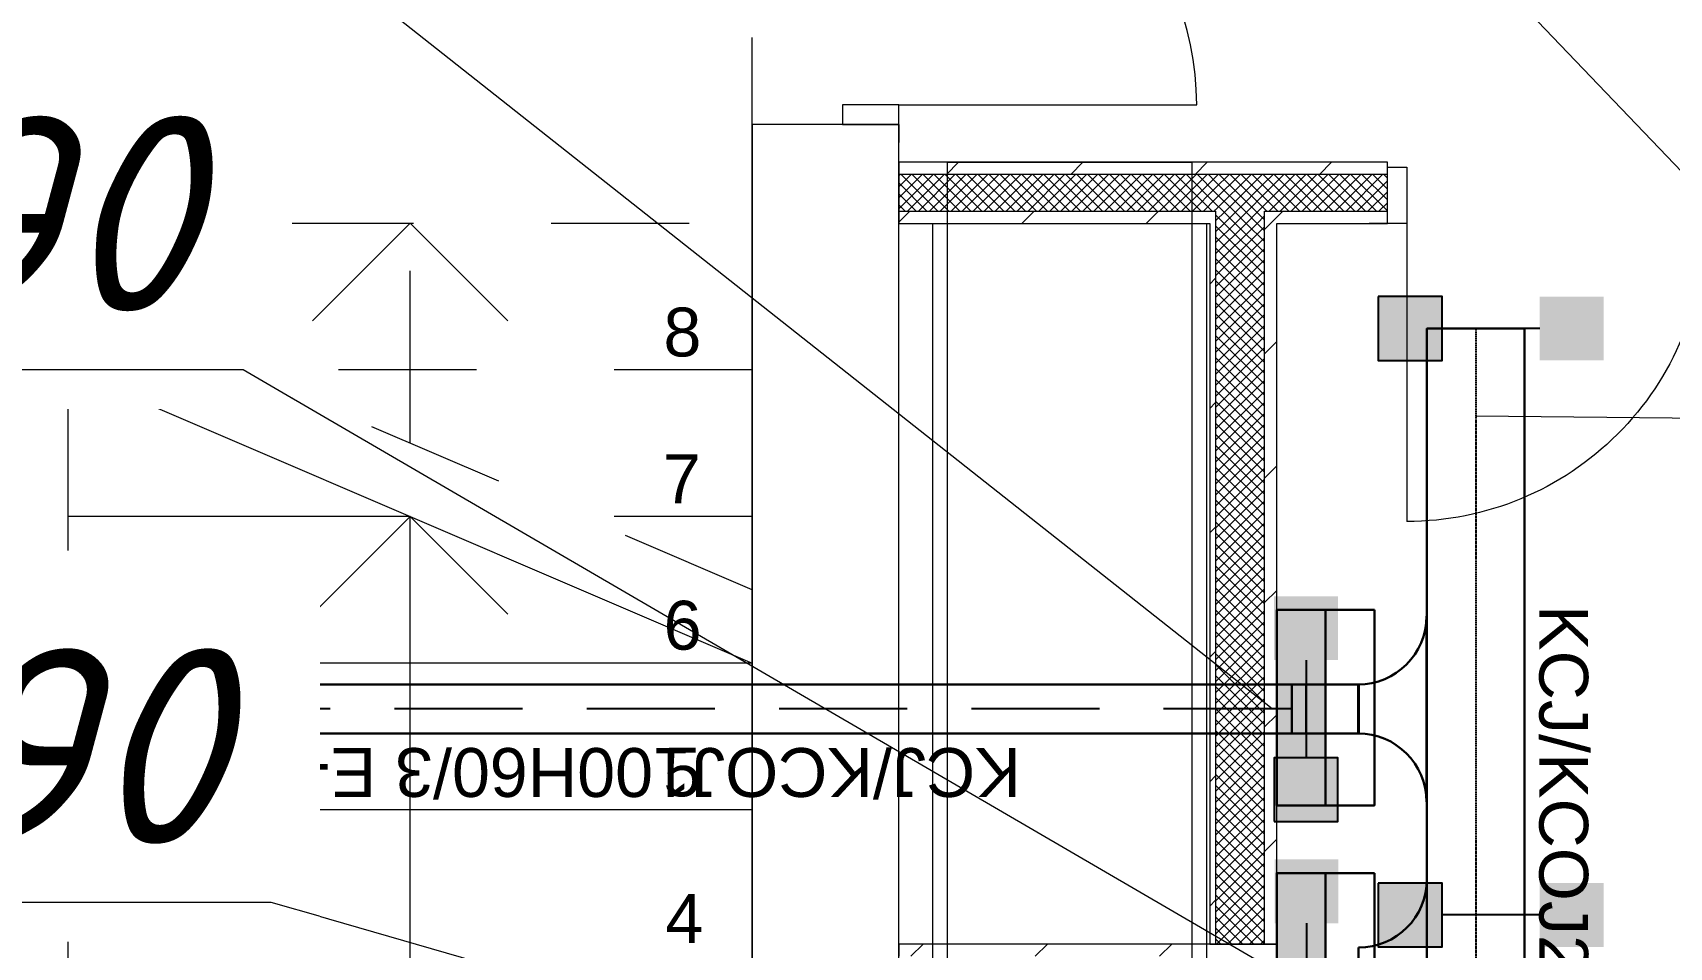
# Model space of a CAD drawing. Extents: x 221643 to 289394, y 86804 to 109436.
# Drawn here: x 258034.9 to 258369.9, y 105316.4 to 105503.6 of the extents above; entities that cross this region are included whole.
import ezdxf
from ezdxf import colors
from ezdxf.entities.mleader import LeaderData, LeaderLine
from ezdxf.math import Vec2, Vec3

# ---------------------------------------------------------------- set-up
doc = ezdxf.new("R2010")
doc.units = 0
for name, pattern in [('DASHED2', [0.375, 0.25, -0.125]), ('Штриховая', [564.444447, 282.222223, -282.222223]), ('Штрихпунктирная', [670.277762, 352.777767, -176.388884, 0, -141.111112])]:
    doc.linetypes.add(name, pattern=pattern)
for name, color, linetype in [('!ДВ', 7, 'Continuous'), ('!ПС_кабель', 1, 'Continuous'), ('00_lestnicy', 7, 'Continuous'), ('51312000', 7, 'Continuous'), ('BAKS_opis', 7, 'Continuous'), ('АР-3д сходи', 7, 'Continuous'), ('перегородки', 7, 'Continuous')]:
    doc.layers.add(name, color=color, linetype=linetype)
for name, color, linetype, lineweight in [('E_Лотки_аварійні', 1, 'Continuous', 30), ('E_Позначення', 7, 'Continuous', 15), ('E_Розп. мережі', 5, 'Continuous', 30)]:
    doc.layers.add(name, color=color, linetype=linetype, lineweight=lineweight)
doc.layers.add('E_Лотки_опори_опуски', color=2, linetype='Continuous', plot=False)
doc.styles.add('ROMANS', font='ROMANS')
doc.styles.get("Standard").update_dxf_attribs({"font": 'arial.ttf'})
doc.styles.add('ГОСТ 2.304', font='isocpeui.ttf')
doc.styles.add('СГЕНЕРИР_СТИЛЬ_1', font='arial.ttf')

# ---------------------------------------------------------------- blocks, each defined once
blk = doc.blocks.new('+9450')
at = {"layer": '!ДВ', "color": 7, "linetype": 'Continuous', "lineweight": 18}
for p, q in [((3486.3, 5220), (3486.3, 6994.8)), ((3486.3, 6994.8), (3986.3, 6994.8)), ((3986.3, 6994.8), (3986.3, 5220)), ((3456.3, 5250), (3456.3, 6869.8)), ((3456.3, 6869.8), (4016.3, 6869.8)), ((4016.3, 6869.8), (4016.3, 5250))]:
    blk.add_line(p, q, dxfattribs=at)
at = {"layer": '00_lestnicy', "color": 7, "linetype": 'Continuous', "lineweight": 13}
blk.add_line((3086.3, 4250), (3086.3, 7250), dxfattribs=at)
at = {"layer": '51312000', "color": 7, "linetype": 'Continuous', "lineweight": 18}
for p, q in [((3386.5, 7112.2), (3271.5, 7112.2)), ((3271.5, 7112.2), (3271.5, 7072.2)), ((3386.5, 7072.2), (3386.5, 7112.2)), ((3271.5, 7072.2), (3386.5, 7072.2))]:
    blk.add_line(p, q, dxfattribs=at)
at = {"layer": '51312000', "color": 7, "linetype": 'Continuous', "lineweight": 20}
for p, q in [((3386.5, 7112.2), (3996.5, 7112.2)), ((3086.5, 7072.2), (3086.5, 7035.2)), ((3271.5, 7072.2), (3086.5, 7072.2)), ((3086.5, 7072.2), (3086.5, 2120.1)), ((3271.5, 7072.2), (3086.5, 7072.2)), ((3271.5, 7072.2), (3086.5, 7072.2)), ((3086.5, 7072.2), (3086.5, 7035.2)), ((3086.5, 7072.2), (3086.5, 7035.2)), ((3386.5, 7072.2), (3271.5, 7072.2)), ((3386.5, 7072.2), (3271.5, 7072.2)), ((3386.5, 7072.2), (3271.5, 7072.2)), ((3386.5, 7072.2), (3386.5, 7035.2)), ((3386.5, 1820.1), (3386.5, 7072.2)), ((3386.5, 7072.2), (3386.5, 7035.2)), ((3386.5, 7072.2), (3386.5, 7035.2))]:
    blk.add_line(p, q, dxfattribs=at)
blk.add_ellipse((3386.5, 7112.2), major_axis=(431.3, 431.3), ratio=1, start_param=5.497787, end_param=7.068583, dxfattribs=at)
at = {"layer": 'АР-3д сходи', "color": 7, "linetype": 'Штриховая', "lineweight": 20}
for p, q in [((1546.2, 6870.1), (3086.2, 6870.1)), ((1686.2, 6720.1), (1686.2, 6870.1)), ((3086.2, 6870.1), (3086.2, 6120.1)), ((3086.2, 6120.1), (1686.2, 6720.1)), ((3086.2, 6570.1), (2036.2, 6570.1)), ((3086.2, 6270.1), (2736.2, 6270.1))]:
    blk.add_line(p, q, dxfattribs=at)
at = {"layer": 'АР-3д сходи', "color": 7, "linetype": 'Штрихпунктирная', "lineweight": 20}
for p, q in [((2186.2, 6670.1), (2386.2, 6870.1)), ((2386.2, 6870.1), (2586.2, 6670.1)), ((2386.2, 6420.1), (2386.2, 6870.1))]:
    blk.add_line(p, q, dxfattribs=at)
at = {"layer": 'АР-3д сходи', "color": 7, "linetype": 'Continuous', "lineweight": 20}
for p, q in [((1686.2, 6570.1), (3086.2, 5970.1)), ((1686.2, 4470.1), (1686.2, 6570.1)), ((2386.2, 6270.1), (1686.2, 6270.1)), ((2186.2, 6070.1), (2386.2, 6270.1)), ((2386.2, 6270.1), (2586.2, 6070.1)), ((2386.2, 4470.1), (2386.2, 6270.1)), ((3086.2, 5970.1), (1686.2, 5970.1)), ((3086.2, 5970.1), (3086.2, 4470.1)), ((3086.2, 5670.1), (1686.2, 5670.1))]:
    blk.add_line(p, q, dxfattribs=at)
at = {"layer": 'перегородки', "color": 7, "linetype": 'Continuous', "lineweight": 20}
for p, q in [((4386.8, 6994.8), (3386.5, 6994.8)), ((3386.5, 6994.8), (3386.5, 6869.8)), ((4386.8, 6994.8), (4349.8, 6994.8)), ((4386.8, 6994.8), (4349.8, 6994.8)), ((4386.8, 6994.8), (4349.8, 6994.8)), ((4386.8, 6984.8), (4386.8, 6994.8)), ((4386.8, 6984.8), (4386.8, 6994.8)), ((4386.8, 6984.8), (4386.8, 6994.8)), ((4386.8, 6969.8), (4386.8, 6984.8)), ((4386.8, 6969.8), (4386.8, 6984.8)), ((4386.8, 6969.8), (4386.8, 6984.8)), ((4386.8, 6894.8), (4386.8, 6969.8)), ((4386.8, 6894.8), (4386.8, 6969.8)), ((4386.8, 6894.8), (4386.8, 6969.8)), ((3386.5, 6869.8), (4023.3, 6869.8)), ((4160.3, 6869.8), (4386.8, 6869.8)), ((4386.8, 6869.8), (4349.8, 6869.8)), ((4386.8, 6869.8), (4349.8, 6869.8)), ((4386.8, 6869.8), (4349.8, 6869.8)), ((4386.8, 6869.8), (4386.8, 6894.8)), ((4386.8, 6869.8), (4386.8, 6894.8)), ((4386.8, 6869.8), (4386.8, 6894.8)), ((4426.8, 6869.8), (4426.8, 6259.8))]:
    blk.add_line(p, q, dxfattribs=at)
at = {"layer": 'перегородки', "color": 7, "linetype": 'Continuous', "lineweight": 18}
for p, q in [((3386.5, 6966.9), (3389.4, 6969.8)), ((3386.5, 6944.5), (3411.8, 6969.8)), ((3386.5, 6922), (3434.3, 6969.8)), ((3386.5, 6899.6), (3456.7, 6969.8)), ((4035.3, 6969.8), (3386.5, 6969.8)), ((3466.7, 6894.8), (3391.7, 6969.8)), ((3404.2, 6894.8), (3479.2, 6969.8)), ((3489.2, 6894.8), (3414.2, 6969.8)), ((3426.6, 6894.8), (3501.6, 6969.8)), ((3511.6, 6894.8), (3436.6, 6969.8)), ((3449.1, 6894.8), (3524.1, 6969.8)), ((3534.1, 6894.8), (3459.1, 6969.8)), ((3471.5, 6894.8), (3546.5, 6969.8)), ((3556.5, 6894.8), (3481.5, 6969.8)), ((3483.9, 6969.8), (3508.9, 6994.8)), ((3494, 6894.8), (3569, 6969.8)), ((3579, 6894.8), (3504, 6969.8)), ((3516.4, 6894.8), (3591.4, 6969.8)), ((3601.4, 6894.8), (3526.4, 6969.8)), ((3538.9, 6894.8), (3613.9, 6969.8)), ((3623.9, 6894.8), (3548.9, 6969.8)), ((3561.3, 6894.8), (3636.3, 6969.8)), ((3646.3, 6894.8), (3571.3, 6969.8)), ((3583.8, 6894.8), (3658.8, 6969.8)), ((3668.8, 6894.8), (3593.8, 6969.8)), ((3606.2, 6894.8), (3681.2, 6969.8)), ((3691.2, 6894.8), (3616.2, 6969.8)), ((3628.7, 6894.8), (3703.7, 6969.8)), ((3713.7, 6894.8), (3638.7, 6969.8)), ((3651.1, 6894.8), (3726.1, 6969.8)), ((3736.1, 6894.8), (3661.1, 6969.8)), ((3673.6, 6894.8), (3748.6, 6969.8)), ((3758.6, 6894.8), (3683.6, 6969.8)), ((3696, 6894.8), (3771, 6969.8)), ((3781, 6894.8), (3706, 6969.8)), ((3718.5, 6894.8), (3793.5, 6969.8)), ((3803.5, 6894.8), (3728.5, 6969.8)), ((3738.5, 6969.8), (3763.5, 6994.8)), ((3740.9, 6894.8), (3815.9, 6969.8)), ((3825.9, 6894.8), (3750.9, 6969.8)), ((3763.4, 6894.8), (3838.4, 6969.8)), ((3848.4, 6894.8), (3773.4, 6969.8)), ((3785.8, 6894.8), (3860.8, 6969.8)), ((3870.8, 6894.8), (3795.8, 6969.8)), ((3808.3, 6894.8), (3883.3, 6969.8)), ((3893.3, 6894.8), (3818.3, 6969.8)), ((3830.7, 6894.8), (3905.7, 6969.8)), ((3915.7, 6894.8), (3840.7, 6969.8)), ((3853.2, 6894.8), (3928.2, 6969.8)), ((3938.2, 6894.8), (3863.2, 6969.8)), ((3875.6, 6894.8), (3950.6, 6969.8)), ((3960.6, 6894.8), (3885.6, 6969.8)), ((3898.1, 6894.8), (3973.1, 6969.8)), ((3983.1, 6894.8), (3908.1, 6969.8)), ((3920.5, 6894.8), (3995.5, 6969.8)), ((4005.5, 6894.8), (3930.5, 6969.8)), ((3943, 6894.8), (4018, 6969.8)), ((4028, 6894.8), (3953, 6969.8)), ((4035.3, 6909.9), (3975.5, 6969.8)), ((3993.1, 6969.8), (4018.1, 6994.8)), ((4035.3, 6932.4), (3997.9, 6969.8)), ((4035.3, 6954.8), (4020.4, 6969.8)), ((4035.3, 6964.7), (4040.4, 6969.8)), ((4035.3, 6942.3), (4062.9, 6969.8)), ((4035.3, 6919.8), (4085.3, 6969.8)), ((4035.3, 6897.4), (4107.8, 6969.8)), ((4135.3, 6969.8), (4035.3, 6969.8)), ((4117.8, 6894.8), (4042.8, 6969.8)), ((4055.3, 6894.8), (4130.3, 6969.8)), ((4135.3, 6899.7), (4065.3, 6969.8)), ((4135.3, 6922.2), (4087.7, 6969.8)), ((4135.3, 6944.6), (4110.2, 6969.8)), ((4135.3, 6967.1), (4132.6, 6969.8)), ((4135.3, 6952.5), (4152.7, 6969.8)), ((4135.3, 6930), (4175.2, 6969.8)), ((4135.3, 6907.6), (4197.6, 6969.8)), ((4386.8, 6969.8), (4135.3, 6969.8)), ((4145.1, 6894.8), (4220.1, 6969.8)), ((4230.1, 6894.8), (4155.1, 6969.8)), ((4167.5, 6894.8), (4242.5, 6969.8)), ((4252.5, 6894.8), (4177.5, 6969.8)), ((4190, 6894.8), (4265, 6969.8)), ((4275, 6894.8), (4200, 6969.8)), ((4212.4, 6894.8), (4287.4, 6969.8)), ((4297.4, 6894.8), (4222.4, 6969.8)), ((4234.9, 6894.8), (4309.9, 6969.8)), ((4319.9, 6894.8), (4244.9, 6969.8)), ((4247.6, 6969.8), (4272.6, 6994.8)), ((4257.3, 6894.8), (4332.3, 6969.8)), ((4342.3, 6894.8), (4267.3, 6969.8)), ((4279.8, 6894.8), (4354.8, 6969.8)), ((4364.8, 6894.8), (4289.8, 6969.8)), ((4302.2, 6894.8), (4377.2, 6969.8)), ((4386.8, 6895.2), (4312.2, 6969.8)), ((4386.8, 6917.7), (4334.7, 6969.8)), ((4386.8, 6940.1), (4357.1, 6969.8)), ((4386.8, 6962.6), (4379.6, 6969.8)), ((4386.8, 6984.8), (4426.8, 6984.8)), ((4386.8, 6869.8), (4386.8, 6984.8)), ((4426.8, 6984.8), (4426.8, 6869.8)), ((3444.3, 6894.8), (3386.5, 6952.7)), ((3965.4, 6894.8), (4035.3, 6964.7)), ((3987.9, 6894.8), (4035.3, 6942.3)), ((4095.4, 6894.8), (4035.3, 6954.8)), ((4077.7, 6894.8), (4135.3, 6952.5)), ((4207.6, 6894.8), (4135.3, 6967.1)), ((4185.2, 6894.8), (4135.3, 6944.6)), ((4324.7, 6894.8), (4386.8, 6957)), ((3421.8, 6894.8), (3386.5, 6930.2)), ((3399.4, 6894.8), (3386.5, 6907.8)), ((4010.3, 6894.8), (4035.3, 6919.8)), ((4072.9, 6894.8), (4035.3, 6932.4)), ((4050.5, 6894.8), (4035.3, 6909.9)), ((4100.2, 6894.8), (4135.3, 6930)), ((4122.6, 6894.8), (4135.3, 6907.6)), ((4162.7, 6894.8), (4135.3, 6922.2)), ((4347.1, 6894.8), (4386.8, 6934.5)), ((4369.6, 6894.8), (4386.8, 6912.1)), ((3386.5, 6872.3), (3408.9, 6894.8)), ((3386.5, 6894.8), (4035.3, 6894.8)), ((3638.5, 6869.8), (3663.5, 6894.8)), ((3893.1, 6869.8), (3918.1, 6894.8)), ((4023.3, 6869.8), (4023.3, 5395)), ((4032.8, 6894.8), (4035.3, 6897.4)), ((4035.3, 6894.8), (4035.3, 6869.8)), ((4035.3, 6874.9), (4055.3, 6894.8)), ((4035.3, 6894.8), (4035.3, 6869.8)), ((4053, 6869.8), (4035.3, 6887.5)), ((4035.3, 6852.5), (4052.7, 6869.8)), ((4035.3, 6830), (4075.2, 6869.8)), ((4035.3, 6807.6), (4097.6, 6869.8)), ((4035.3, 6785.1), (4120.1, 6869.8)), ((4035.3, 6869.8), (4035.3, 5395)), ((4075.5, 6869.8), (4050.5, 6894.8)), ((4052.7, 6869.8), (4077.7, 6894.8)), ((4135.3, 6787.5), (4053, 6869.8)), ((4097.9, 6869.8), (4072.9, 6894.8)), ((4075.2, 6869.8), (4100.2, 6894.8)), ((4135.3, 6809.9), (4075.5, 6869.8)), ((4120.4, 6869.8), (4095.4, 6894.8)), ((4097.6, 6869.8), (4122.6, 6894.8)), ((4135.3, 6832.4), (4097.9, 6869.8)), ((4135.3, 6877.3), (4117.8, 6894.8)), ((4120.1, 6869.8), (4135.3, 6885.1)), ((4135.3, 6854.8), (4120.4, 6869.8)), ((4140.3, 6894.8), (4135.3, 6899.7)), ((4135.3, 6869.8), (4135.3, 6894.8)), ((4135.3, 6894.8), (4386.8, 6894.8)), ((4135.3, 6869.8), (4135.3, 6894.8)), ((4135.3, 5395), (4135.3, 6869.8)), ((4135.3, 6857.5), (4147.6, 6869.8)), ((4147.6, 6869.8), (4160.3, 6882.5)), ((4160.3, 6882.5), (4172.6, 6894.8)), ((4160.3, 5395), (4160.3, 6869.8)), ((4426.8, 6869.8), (4386.8, 6869.8)), ((4135.3, 6765), (4035.3, 6865)), ((4035.3, 6762.7), (4135.3, 6862.7)), ((4135.3, 6742.6), (4035.3, 6842.6)), ((4035.3, 6740.2), (4135.3, 6840.2)), ((4135.3, 6720.1), (4035.3, 6820.1)), ((4035.3, 6717.8), (4135.3, 6817.8)), ((4135.3, 6697.7), (4035.3, 6797.7)), ((4035.3, 6695.3), (4135.3, 6795.3)), ((4135.3, 6675.2), (4035.3, 6775.2)), ((4035.3, 6672.9), (4135.3, 6772.9)), ((4023.3, 6745.5), (4035.3, 6757.5)), ((4135.3, 6652.8), (4035.3, 6752.8)), ((4035.3, 6650.4), (4135.3, 6750.4)), ((4135.3, 6630.3), (4035.3, 6730.3)), ((4035.3, 6628), (4135.3, 6728)), ((4135.3, 6607.9), (4035.3, 6707.9)), ((4035.3, 6605.5), (4135.3, 6705.5)), ((4135.3, 6585.4), (4035.3, 6685.4)), ((4035.3, 6583.1), (4135.3, 6683.1)), ((4135.3, 6563), (4035.3, 6663)), ((4035.3, 6560.6), (4135.3, 6660.6)), ((4135.3, 6540.5), (4035.3, 6640.5)), ((4035.3, 6538.2), (4135.3, 6638.2)), ((4135.3, 6518.1), (4035.3, 6618.1)), ((4035.3, 6515.7), (4135.3, 6615.7)), ((4135.3, 6603), (4160.3, 6628)), ((4135.3, 6495.6), (4035.3, 6595.6)), ((4035.3, 6493.3), (4135.3, 6593.3)), ((4135.3, 6473.2), (4035.3, 6573.2)), ((4035.3, 6470.8), (4135.3, 6570.8)), ((4135.3, 6450.7), (4035.3, 6550.7)), ((4035.3, 6448.4), (4135.3, 6548.4)), ((4023.3, 6491), (4035.3, 6503)), ((4135.3, 6428.3), (4035.3, 6528.3)), ((4035.3, 6425.9), (4135.3, 6525.9)), ((4135.3, 6405.8), (4035.3, 6505.8)), ((4035.3, 6403.5), (4135.3, 6503.5)), ((4135.3, 6383.4), (4035.3, 6483.4)), ((4035.3, 6381), (4135.3, 6481)), ((4135.3, 6360.9), (4035.3, 6460.9)), ((4035.3, 6358.5), (4135.3, 6458.5)), ((4135.3, 6338.5), (4035.3, 6438.5)), ((4035.3, 6336.1), (4135.3, 6436.1)), ((4135.3, 6316), (4035.3, 6416)), ((4035.3, 6313.6), (4135.3, 6413.6)), ((4135.3, 6293.6), (4035.3, 6393.6)), ((4035.3, 6291.2), (4135.3, 6391.2)), ((4135.3, 6271.1), (4035.3, 6371.1)), ((4035.3, 6268.7), (4135.3, 6368.7)), ((4135.3, 6348.4), (4160.3, 6373.4)), ((4135.3, 6248.7), (4035.3, 6348.7)), ((4035.3, 6246.3), (4135.3, 6346.3)), ((4135.3, 6226.2), (4035.3, 6326.2)), ((4035.3, 6223.8), (4135.3, 6323.8)), ((4135.3, 6203.8), (4035.3, 6303.8)), ((4035.3, 6201.4), (4135.3, 6301.4)), ((4135.3, 6181.3), (4035.3, 6281.3)), ((4035.3, 6178.9), (4135.3, 6278.9)), ((4023.3, 6236.4), (4035.3, 6248.4)), ((4135.3, 6158.9), (4035.3, 6258.9)), ((4035.3, 6156.5), (4135.3, 6256.5)), ((4135.3, 6136.4), (4035.3, 6236.4)), ((4035.3, 6134), (4135.3, 6234)), ((4135.3, 6114), (4035.3, 6214)), ((4035.3, 6111.6), (4135.3, 6211.6)), ((4135.3, 6091.5), (4035.3, 6191.5)), ((4035.3, 6089.1), (4135.3, 6189.1)), ((4135.3, 6069.1), (4035.3, 6169.1)), ((4035.3, 6066.7), (4135.3, 6166.7)), ((4135.3, 6046.6), (4035.3, 6146.6)), ((4035.3, 6044.2), (4135.3, 6144.2)), ((4135.3, 6024.2), (4035.3, 6124.2)), ((4035.3, 6021.8), (4135.3, 6121.8)), ((4135.3, 6001.7), (4035.3, 6101.7)), ((4035.3, 5999.3), (4135.3, 6099.3)), ((4135.3, 6093.9), (4160.3, 6118.9)), ((4135.3, 5979.3), (4035.3, 6079.3)), ((4035.3, 5976.9), (4135.3, 6076.9)), ((4135.3, 5956.8), (4035.3, 6056.8)), ((4035.3, 5954.4), (4135.3, 6054.4)), ((4135.3, 5934.4), (4035.3, 6034.4)), ((4035.3, 5932), (4135.3, 6032)), ((4135.3, 5911.9), (4035.3, 6011.9)), ((4035.3, 5909.5), (4135.3, 6009.5)), ((4023.3, 5981.9), (4035.3, 5993.9)), ((4135.3, 5889.5), (4035.3, 5989.5)), ((4035.3, 5887.1), (4135.3, 5987.1)), ((4135.3, 5867), (4035.3, 5967)), ((4035.3, 5864.6), (4135.3, 5964.6)), ((4135.3, 5844.6), (4035.3, 5944.6)), ((4035.3, 5842.2), (4135.3, 5942.2)), ((4135.3, 5822.1), (4035.3, 5922.1)), ((4035.3, 5819.7), (4135.3, 5919.7)), ((4135.3, 5799.7), (4035.3, 5899.7)), ((4035.3, 5797.3), (4135.3, 5897.3)), ((4135.3, 5777.2), (4035.3, 5877.2)), ((4035.3, 5774.8), (4135.3, 5874.8)), ((4135.3, 5839.3), (4160.3, 5864.3)), ((4135.3, 5754.8), (4035.3, 5854.8)), ((4035.3, 5752.4), (4135.3, 5852.4)), ((4135.3, 5732.3), (4035.3, 5832.3)), ((4035.3, 5729.9), (4135.3, 5829.9)), ((4135.3, 5709.9), (4035.3, 5809.9)), ((4035.3, 5707.5), (4135.3, 5807.5)), ((4135.3, 5687.4), (4035.3, 5787.4)), ((4035.3, 5685), (4135.3, 5785)), ((4135.3, 5665), (4035.3, 5765)), ((4023.3, 5727.3), (4035.3, 5739.3)), ((4035.3, 5662.6), (4135.3, 5762.6)), ((4135.3, 5642.5), (4035.3, 5742.5)), ((4035.3, 5640.1), (4135.3, 5740.1)), ((4135.3, 5620.1), (4035.3, 5720.1)), ((4035.3, 5617.7), (4135.3, 5717.7)), ((4135.3, 5597.6), (4035.3, 5697.6)), ((4035.3, 5595.2), (4135.3, 5695.2)), ((4135.3, 5575.2), (4035.3, 5675.2)), ((4035.3, 5572.8), (4135.3, 5672.8)), ((4135.3, 5552.7), (4035.3, 5652.7)), ((4035.3, 5550.3), (4135.3, 5650.3)), ((4135.3, 5530.3), (4035.3, 5630.3)), ((4035.3, 5527.9), (4135.3, 5627.9)), ((4135.3, 5507.8), (4035.3, 5607.8)), ((4035.3, 5505.4), (4135.3, 5605.4)), ((4135.3, 5584.8), (4160.3, 5609.8)), ((4135.3, 5485.4), (4035.3, 5585.4)), ((4035.3, 5483), (4135.3, 5583)), ((4135.3, 5462.9), (4035.3, 5562.9)), ((4035.3, 5460.5), (4135.3, 5560.5)), ((4135.3, 5440.5), (4035.3, 5540.5)), ((4035.3, 5438.1), (4135.3, 5538.1)), ((4135.3, 5418), (4035.3, 5518)), ((4035.3, 5415.6), (4135.3, 5515.6)), ((4135.3, 5395.6), (4035.3, 5495.6)), ((4023.3, 5472.8), (4035.3, 5484.8)), ((4113.4, 5395), (4035.3, 5473.1)), ((4037.2, 5395), (4135.3, 5493.2)), ((4059.6, 5395), (4135.3, 5470.7)), ((4091, 5395), (4035.3, 5450.6)), ((4068.5, 5395), (4035.3, 5428.2)), ((4082.1, 5395), (4135.3, 5448.3)), ((4161.3, 5395), (3386.8, 5395)), ((3386.8, 5395), (3386.8, 5370)), ((3411.5, 5370), (3436.5, 5395)), ((3666, 5370), (3691, 5395)), ((3920.6, 5370), (3945.6, 5395)), ((4023.3, 5395), (4035.3, 5395)), ((4046.1, 5395), (4035.3, 5405.7)), ((4035.3, 5395), (4135.3, 5395)), ((4104.5, 5395), (4135.3, 5425.8)), ((4127, 5395), (4135.3, 5403.4)), ((4135.3, 5395), (4160.3, 5395)), ((4161.3, 3125), (4161.3, 5395))]:
    blk.add_line(p, q, dxfattribs=at)
at = {"layer": 'перегородки', "color": 7, "linetype": 'Continuous', "lineweight": 20, "extrusion": (0, 0, -1)}
blk.add_ellipse((4426.8, 6869.8), major_axis=(-431.3, 431.3), ratio=1, start_param=2.356194, end_param=3.926991, dxfattribs=at)
at = {"layer": 'АР-3д сходи', "color": 7, "style": 'СГЕНЕРИР_СТИЛЬ_1'}
for s, p in [('8', (2904.7, 6597.5)), ('7', (2903.7, 6297.2)), ('6', (2905.1, 5997.5)), ('5', (2904.5, 5697.3)), ('4', (2908.5, 5397.2))]:
    blk.add_text(s, height=100, dxfattribs=at).set_placement(p)
blk = doc.blocks.new('BAKS_1858')
at = {"layer": 'BAKS_opis', "color": 105, "linetype": 'DASHED2'}
blk.add_line((0, 0), (0, -302.15), dxfattribs=at)
at = {"layer": 'E_Лотки_аварійні'}
for points in [[(-10, 0), (-10, -302.15), (10, -302.15), (10, 0)], [(-10, 0), (-10, -302.15), (-10, -302.15), (-10, 0)], [(10, 0), (10, -302.15), (-10, -302.15), (-10, 0)], [(10, 0), (10, -302.15), (10, -302.15), (10, 0)]]:
    blk.add_3dface(points, dxfattribs=at)
at = {"flags": 1}
for tag, p in [('LENGTH', (0, 0)), ('ID', (10, 0)), ('ATT_2', (0, -302.15)), ('ATT_3', (0, -302.15)), ('ATT_1', (0, -302.15)), ('ATT_4', (0, -302.15)), ('ATT_5', (0, -302.15)), ('AN', (0, -302.15)), ('TYP', (0, -302.15)), ('P2X', (0, -302.15)), ('P2Y', (0, -302.15)), ('LUSTRO', (0, -302.15)), ('NAME', (0, -302.15)), ('P1X', (0, -302.15)), ('P1Y', (0, -302.15))]:
    blk.add_attdef(tag, p, '', height=2.5, dxfattribs=at)
at = {"layer": 'BAKS_opis'}
blk.add_attdef('SYMBOL', (13, -56.58), '', height=10, rotation=270, dxfattribs=at)
blk = doc.blocks.new('A$C4863500E')
at = {"linetype": 'Continuous'}
for p, q in [((380, 140), (0, 140)), ((240, 0), (140, 0))]:
    blk.add_line(p, q, dxfattribs=at)
for centre, start, end in [((0, 0), 0, 90), ((380, 0), 90, 180)]:
    blk.add_arc(centre, 140, start, end, dxfattribs=at)
blk = doc.blocks.new('TKD___100')
at = {"xscale": 0.1, "yscale": 0.1, "zscale": 0.1}
blk.add_blockref('A$C4863500E', (-19, -14), dxfattribs=at)
at = {"style": 'ROMANS', "flags": 9}
for tag, p in [('SYMBOL', (4.95, 15.01)), ('TYP', (4.95, 14.03)), ('ATT_1', (4.95, 13.37)), ('ID', (4.95, 14.67)), ('NAME', (4.95, 14.36)), ('LENGTH', (4.95, 13.71)), ('ATT_2', (4.95, 13.02)), ('ATT_3', (4.95, 12.67)), ('ATT_4', (4.95, 12.31)), ('ATT_5', (4.95, 11.94)), ('AN', (4.95, 10.64)), ('LUSTRO', (4.95, 11.58)), ('P1', (4.95, 11.23)), ('P2', (4.95, 10.94))]:
    blk.add_attdef(tag, p, '', height=0.3, dxfattribs=at)
blk = doc.blocks.new('A$C29AD5F3A')
at = {"linetype": 'Continuous'}
for p, q in [((0, 168), (100, 168)), ((0, 108), (0, 168)), ((100, 168), (100, 108)), ((100, 108), (0, 108)), ((0, 108), (0, 0)), ((100, 0), (100, 108)), ((0, 0), (100, 0))]:
    blk.add_line(p, q, dxfattribs=at)
blk = doc.blocks.new('LU___100H60')
at = {"xscale": 0.1, "yscale": 0.1, "zscale": 0.1}
blk.add_blockref('A$C29AD5F3A', (-5, 0), dxfattribs=at)
at = {"style": 'ROMANS', "flags": 9}
for tag, p in [('SYMBOL', (4.95, 15.01)), ('TYP', (4.95, 14.03)), ('ATT_1', (4.95, 13.37)), ('ID', (4.95, 14.67)), ('NAME', (4.95, 14.36)), ('LENGTH', (4.95, 13.71)), ('ATT_2', (4.95, 13.02)), ('ATT_3', (4.95, 12.67)), ('ATT_4', (4.95, 12.31)), ('ATT_5', (4.95, 11.94)), ('AN', (4.95, 10.64)), ('LUSTRO', (4.95, 11.58)), ('P1', (4.95, 11.23)), ('P2', (4.95, 10.94))]:
    blk.add_attdef(tag, p, '', height=0.3, dxfattribs=at)
blk = doc.blocks.new('BAKS_569')
at = {"layer": 'BAKS_opis', "linetype": 'DASHED2', "ltscale": 105}
blk.add_line((0, 0), (0, -300), dxfattribs=at)
at = {"layer": 'E_Лотки_опори_опуски'}
for points in [[(-5, 0), (-5, -300), (5, -300), (5, 0)], [(-5, 0), (-5, -300), (-5, -300), (-5, 0)], [(5, 0), (5, -300), (-5, -300), (-5, 0)], [(5, 0), (5, -300), (5, -300), (5, 0)]]:
    blk.add_3dface(points, dxfattribs=at)
at = {"flags": 1}
for tag, p in [('LENGTH', (0, 0)), ('ID', (5, 0)), ('ATT_2', (0, -300)), ('ATT_3', (0, -300)), ('ATT_1', (0, -300)), ('ATT_4', (0, -300)), ('ATT_5', (0, -300)), ('AN', (0, -300)), ('TYP', (0, -300)), ('P2X', (0, -300)), ('P2Y', (0, -300)), ('LUSTRO', (0, -300)), ('NAME', (0, -300)), ('P1X', (0, -300)), ('P1Y', (0, -300))]:
    blk.add_attdef(tag, p, '', height=2.5, dxfattribs=at)
at = {"layer": 'BAKS_opis'}
blk.add_attdef('SYMBOL', (8, -55.5), '', height=10, rotation=270, dxfattribs=at)
blk = doc.blocks.new('podpora_200')
for points in [[(-6.53, 10), (0, 10), (6.53, 10), (6.53, 23.06), (-6.53, 23.06)], [(-6.53, -23.06), (6.53, -23.06), (6.53, -10), (-6.53, -10)]]:
    blk.add_hatch(color=256).paths.add_polyline_path(points)
blk.add_line((0, 10), (0, -10))
blk.add_lwpolyline([(-6.53, -23.06), (6.53, -23.06), (6.53, -10), (-6.53, -10)], close=True)
at = {"style": 'ROMANS', "flags": 9}
for tag, p in [('SYMBOL', (3.32, 14.86)), ('TYP', (3.32, 13.88)), ('ATT_1', (3.32, 13.22)), ('ID', (3.32, 14.52)), ('NAME', (3.32, 14.21)), ('LENGTH', (3.32, 13.56)), ('ELEM', (3.29, 10.49)), ('ATT_2', (3.32, 12.87)), ('ATT_3', (3.32, 12.52)), ('ATT_4', (3.32, 12.16)), ('ATT_5', (3.32, 11.79)), ('AN', (3.32, 10.83)), ('P1', (3.32, 11.42)), ('P2', (3.32, 11.14))]:
    blk.add_attdef(tag, p, '', height=0.3, dxfattribs=at)
blk = doc.blocks.new('_None')

msp = doc.modelspace()

# ---------------------------------------------------------------- hatches: boundary and pattern name
at = {"layer": '!ПС_кабель', "ltscale": 0.001, "true_color": 0xf27172}
h = msp.add_hatch(color=11, dxfattribs=at)
h.dxf.hatch_style = 1
h.paths.add_polyline_path([(258299.5831, 105345.4415), (258289.5831, 105345.4415), (258289.5831, 105385.4415), (258299.5831, 105385.4415)])
h = msp.add_hatch(color=11, dxfattribs=at)
h.dxf.hatch_style = 1
h.paths.add_polyline_path([(258299.5831, 105291.6035), (258289.5831, 105291.6035), (258289.5831, 105331.6035), (258299.5831, 105331.6035)])

# ---------------------------------------------------------------- linework, layer by layer
at = {"layer": '!ПС_кабель', "color": 11, "lineweight": 30, "ltscale": 0.001, "true_color": 0xf27172}
for p, q in [((258299.5831, 105345.4415), (258299.5831, 105385.4415)), ((258299.5831, 105291.6035), (258299.5831, 105331.6035))]:
    msp.add_line(p, q, dxfattribs=at)
for points in [[(258309.5831, 105385.4415), (258309.5831, 105345.4415), (258289.5831, 105345.4415), (258289.5831, 105385.4415)], [(258309.5831, 105331.6035), (258309.5831, 105291.6035), (258289.5831, 105291.6035), (258289.5831, 105331.6035)]]:
    msp.add_lwpolyline(points, close=True, dxfattribs=at)

# ---------------------------------------------------------------- block references
at = {"layer": 'E_Лотки_аварійні'}
msp.add_blockref('BAKS_1858', (258330.3392, 105443.0271), dxfattribs=at).add_auto_attribs({'SYMBOL': 'KCJ/KCOJ200H60/3 E-90'})
at = {"layer": 'E_Лотки_аварійні', "rotation": 270}
for p in [(258320.2392, 105365.184), (258320.3392, 105311.346)]:
    msp.add_blockref('TKD___100', p, dxfattribs=at)
at = {"layer": 'E_Лотки_аварійні', "xscale": -1, "rotation": 90}
msp.add_blockref('LU___100H60', (258306.3831, 105365.184), dxfattribs=at)
at = {"layer": 'E_Лотки_опори_опуски', "rotation": 270}
for p in [(258333.4392, 105443.0271), (258333.4392, 105323.0271)]:
    msp.add_blockref('podpora_200', p, dxfattribs=at)
at = {"layer": 'E_Лотки_опори_опуски'}
for p in [(258295.5831, 105365.184), (258295.6831, 105311.346)]:
    msp.add_blockref('podpora_200', p, dxfattribs=at)
at = {"layer": 'E_Лотки_опори_опуски', "rotation": 269.9999997486327}
msp.add_blockref('BAKS_569', (258292.6831, 105365.184), dxfattribs=at).add_auto_attribs({'SYMBOL': 'KCJ/KCOJ100H60/3 E-90'})
at = {"layer": 'E_Розп. мережі', "xscale": 0.1, "yscale": 0.1, "zscale": 0.1}
msp.add_blockref('+9450', (257873.5494, 104777.5643), dxfattribs=at)

# ---------------------------------------------------------------- next in the draw order: leaders
at = {"layer": 'E_Позначення'}
ml = msp.add_multileader_mtext('Standard', dxfattribs=at)
ml.set_content('ЩМУ ПП8, опуск Л100х60 Е90', color=256, style='ГОСТ 2.304')
ml.set_leader_properties(color=256, linetype='ByLayer', lineweight=-1)
ml.set_arrow_properties(name='NONE')
ml.build(insert=Vec2(0, 0))
ml.multileader.update_dxf_attribs({"has_dogleg": 0, "text_left_attachment_type": 6, "text_right_attachment_type": 6, "dogleg_length": 0, "arrow_head_size": 0.1})
ctx = ml.context
ctx.base_point, ctx.char_height, ctx.arrow_head_size, ctx.landing_gap_size, ctx.plane_origin = Vec3(257290.619, 105325.5931), 40, 0.1, 10, Vec3(252686.5301, 104967.7407)
ctx.left_attachment, ctx.right_attachment, ctx.text_align_type = 6, 6, 2
notes = []
notes.append((ctx, [(0, (1, 1, 0), (258083.6796, 105325.5931), (-1, 0), 0, [(0, [(258289.6831, 105266.2208)], 0, [])])]))
ctx.mtext.insert, ctx.mtext.alignment, ctx.mtext.flow_direction = Vec3(258073.6796, 105377.5931), 3, 5
ctx.mtext.has_bg_fill, ctx.mtext.bg_color, ctx.mtext.bg_scale_factor, ctx.mtext.bg_transparency, ctx.mtext.use_window_bg_color = 1, -1027028792, 1.5, 0, 1
for ctx, leaders in notes:
    for number, flags, end, landing, length, lines in leaders:
        leader = LeaderData()
        leader.index, (leader.has_last_leader_line, leader.has_dogleg_vector, leader.attachment_direction) = number, flags
        leader.last_leader_point, leader.dogleg_vector, leader.dogleg_length = Vec3(end), Vec3(landing), length
        for number, points, colour, breaks in lines:
            line = LeaderLine()
            line.index, line.vertices, line.color, line.breaks = number, Vec3.list(points), colors.encode_raw_color(colour), breaks
            leader.lines.append(line)
        ctx.leaders.append(leader)

# ---------------------------------------------------------------- next in the draw order: leaders
ml = msp.add_multileader_mtext('Standard', dxfattribs=at)
ml.set_content('ЩМУ ДВ2, опуск Л150х60 Е90', color=256, style='ГОСТ 2.304')
ml.set_leader_properties(color=256, linetype='ByLayer', lineweight=-1)
ml.set_arrow_properties(name='NONE')
ml.build(insert=Vec2(0, 0))
ml.multileader.update_dxf_attribs({"has_dogleg": 0, "text_left_attachment_type": 6, "text_right_attachment_type": 6, "dogleg_length": 0, "arrow_head_size": 0.1})
ctx = ml.context
ctx.base_point, ctx.char_height, ctx.arrow_head_size, ctx.landing_gap_size, ctx.plane_origin = Vec3(257288.2563, 105528.6782), 40, 0.1, 10, Vec3(253663.2322, 105035.8497)
ctx.left_attachment, ctx.right_attachment, ctx.text_align_type = 6, 6, 2
notes = []
notes.append((ctx, [(0, (1, 1, 0), (258081.5896, 105528.6782), (-1, 0), 0, [(0, [(258288.6676, 105365.184)], 0, [])])]))
ctx.mtext.insert, ctx.mtext.alignment, ctx.mtext.flow_direction = Vec3(258071.5896, 105580.6782), 3, 5
ctx.mtext.has_bg_fill, ctx.mtext.bg_color, ctx.mtext.bg_scale_factor, ctx.mtext.bg_transparency, ctx.mtext.use_window_bg_color = 1, -1027028792, 1.5, 0, 1
for ctx, leaders in notes:
    for number, flags, end, landing, length, lines in leaders:
        leader = LeaderData()
        leader.index, (leader.has_last_leader_line, leader.has_dogleg_vector, leader.attachment_direction) = number, flags
        leader.last_leader_point, leader.dogleg_vector, leader.dogleg_length = Vec3(end), Vec3(landing), length
        for number, points, colour, breaks in lines:
            line = LeaderLine()
            line.index, line.vertices, line.color, line.breaks = number, Vec3.list(points), colors.encode_raw_color(colour), breaks
            leader.lines.append(line)
        ctx.leaders.append(leader)

# ---------------------------------------------------------------- next in the draw order: leaders
ml = msp.add_multileader_mtext('Standard', dxfattribs=at)
ml.set_content('ЩМУ ДВ4, опуск Л150х60 Е90', color=256, style='ГОСТ 2.304')
ml.set_leader_properties(color=256, linetype='ByLayer', lineweight=-1)
ml.set_arrow_properties(name='NONE')
ml.build(insert=Vec2(0, 0))
ml.multileader.update_dxf_attribs({"has_dogleg": 0, "text_left_attachment_type": 6, "text_right_attachment_type": 6, "dogleg_length": 0, "arrow_head_size": 0.1})
ctx = ml.context
ctx.base_point, ctx.char_height, ctx.arrow_head_size, ctx.landing_gap_size, ctx.plane_origin = Vec3(257280.5371, 105434.57), 40, 0.1, 10, Vec3(253663.2322, 104975.8497)
ctx.left_attachment, ctx.right_attachment, ctx.text_align_type = 6, 6, 2
notes = []
notes.append((ctx, [(0, (1, 1, 0), (258077.9916, 105434.57), (-1, 0), 0, [(0, [(258289.6831, 105311.346)], 0, [])])]))
ctx.mtext.insert, ctx.mtext.alignment, ctx.mtext.flow_direction = Vec3(258067.9916, 105486.57), 3, 5
ctx.mtext.has_bg_fill, ctx.mtext.bg_color, ctx.mtext.bg_scale_factor, ctx.mtext.bg_transparency, ctx.mtext.use_window_bg_color = 1, -1027028792, 1.5, 0, 1
for ctx, leaders in notes:
    for number, flags, end, landing, length, lines in leaders:
        leader = LeaderData()
        leader.index, (leader.has_last_leader_line, leader.has_dogleg_vector, leader.attachment_direction) = number, flags
        leader.last_leader_point, leader.dogleg_vector, leader.dogleg_length = Vec3(end), Vec3(landing), length
        for number, points, colour, breaks in lines:
            line = LeaderLine()
            line.index, line.vertices, line.color, line.breaks = number, Vec3.list(points), colors.encode_raw_color(colour), breaks
            leader.lines.append(line)
        ctx.leaders.append(leader)

# ---------------------------------------------------------------- next in the draw order: leaders
ml = msp.add_multileader_mtext('Standard', dxfattribs=at)
ml.set_content('Л1, опуск Л100х60 Е90', color=256, style='ГОСТ 2.304')
ml.set_leader_properties(color=256, linetype='ByLayer', lineweight=-1)
ml.set_arrow_properties(name='NONE')
ml.build(insert=Vec2(0, 0))
ml.multileader.update_dxf_attribs({"has_dogleg": 0, "text_left_attachment_type": 6, "text_right_attachment_type": 6, "dogleg_length": 0, "arrow_head_size": 0.1})
ctx = ml.context
ctx.base_point, ctx.char_height, ctx.arrow_head_size, ctx.landing_gap_size, ctx.plane_origin = Vec3(257893.8893, 105786.1655), 40, 0.1, 10, Vec3(253956.6887, 105140.0134)
ctx.left_attachment, ctx.right_attachment, ctx.text_align_type = 6, 6, 2
notes = []
notes.append((ctx, [(0, (1, 1, 0), (258504.7378, 105786.1655), (-1, 0), 0, [(0, [(258449.6993, 105467.0471)], 0, [])])]))
ctx.mtext.insert, ctx.mtext.alignment, ctx.mtext.flow_direction = Vec3(258494.7378, 105838.1655), 3, 5
ctx.mtext.has_bg_fill, ctx.mtext.bg_color, ctx.mtext.bg_scale_factor, ctx.mtext.bg_transparency, ctx.mtext.use_window_bg_color = 1, -1027028792, 1.5, 0, 1
for ctx, leaders in notes:
    for number, flags, end, landing, length, lines in leaders:
        leader = LeaderData()
        leader.index, (leader.has_last_leader_line, leader.has_dogleg_vector, leader.attachment_direction) = number, flags
        leader.last_leader_point, leader.dogleg_vector, leader.dogleg_length = Vec3(end), Vec3(landing), length
        for number, points, colour, breaks in lines:
            line = LeaderLine()
            line.index, line.vertices, line.color, line.breaks = number, Vec3.list(points), colors.encode_raw_color(colour), breaks
            leader.lines.append(line)
        ctx.leaders.append(leader)

# ---------------------------------------------------------------- next in the draw order: leaders
ml = msp.add_multileader_mtext('Standard', dxfattribs=at)
ml.set_content('Л2, опуск Л100х60 Е90', color=256, style='ГОСТ 2.304')
ml.set_leader_properties(color=256, linetype='ByLayer', lineweight=-1)
ml.set_arrow_properties(name='NONE')
ml.build(insert=Vec2(0, 0))
ml.multileader.update_dxf_attribs({"has_dogleg": 0, "text_left_attachment_type": 6, "text_right_attachment_type": 6, "dogleg_length": 0, "arrow_head_size": 0.1})
ctx = ml.context
ctx.base_point, ctx.char_height, ctx.arrow_head_size, ctx.landing_gap_size, ctx.plane_origin = Vec3(257961.3, 105874.4156), 40, 0.1, 10, Vec3(254016.6887, 105140.0134)
ctx.left_attachment, ctx.right_attachment, ctx.text_align_type = 6, 6, 2
notes = []
notes.append((ctx, [(0, (1, 1, 0), (258580.4515, 105874.4156), (-1, 0), 0, [(0, [(258487.0097, 105467.0471)], 0, [])])]))
ctx.mtext.insert, ctx.mtext.alignment, ctx.mtext.flow_direction = Vec3(258570.4515, 105926.4156), 3, 5
ctx.mtext.has_bg_fill, ctx.mtext.bg_color, ctx.mtext.bg_scale_factor, ctx.mtext.bg_transparency, ctx.mtext.use_window_bg_color = 1, -1027028792, 1.5, 0, 1
for ctx, leaders in notes:
    for number, flags, end, landing, length, lines in leaders:
        leader = LeaderData()
        leader.index, (leader.has_last_leader_line, leader.has_dogleg_vector, leader.attachment_direction) = number, flags
        leader.last_leader_point, leader.dogleg_vector, leader.dogleg_length = Vec3(end), Vec3(landing), length
        for number, points, colour, breaks in lines:
            line = LeaderLine()
            line.index, line.vertices, line.color, line.breaks = number, Vec3.list(points), colors.encode_raw_color(colour), breaks
            leader.lines.append(line)
        ctx.leaders.append(leader)

# ---------------------------------------------------------------- next in the draw order: leaders
ml = msp.add_multileader_mtext('Standard', dxfattribs=at)
ml.set_content('Л3, опуск Л100х60 Е90', color=256, style='ГОСТ 2.304')
ml.set_leader_properties(color=256, linetype='ByLayer', lineweight=-1)
ml.set_arrow_properties(name='NONE')
ml.build(insert=Vec2(0, 0))
ml.multileader.update_dxf_attribs({"has_dogleg": 0, "text_left_attachment_type": 6, "text_right_attachment_type": 6, "dogleg_length": 0, "arrow_head_size": 0.1})
ctx = ml.context
ctx.base_point, ctx.char_height, ctx.arrow_head_size, ctx.landing_gap_size, ctx.plane_origin = Vec3(258036.0164, 105962.9223), 40, 0.1, 10, Vec3(254076.6887, 105140.0134)
ctx.left_attachment, ctx.right_attachment, ctx.text_align_type = 6, 6, 2
notes = []
notes.append((ctx, [(0, (1, 1, 0), (258655.1679, 105962.9223), (-1, 0), 0, [(0, [(258524.5494, 105464.8953)], 0, [])])]))
ctx.mtext.insert, ctx.mtext.alignment, ctx.mtext.flow_direction = Vec3(258645.1679, 106014.9223), 3, 5
ctx.mtext.has_bg_fill, ctx.mtext.bg_color, ctx.mtext.bg_scale_factor, ctx.mtext.bg_transparency, ctx.mtext.use_window_bg_color = 1, -1027028792, 1.5, 0, 1
for ctx, leaders in notes:
    for number, flags, end, landing, length, lines in leaders:
        leader = LeaderData()
        leader.index, (leader.has_last_leader_line, leader.has_dogleg_vector, leader.attachment_direction) = number, flags
        leader.last_leader_point, leader.dogleg_vector, leader.dogleg_length = Vec3(end), Vec3(landing), length
        for number, points, colour, breaks in lines:
            line = LeaderLine()
            line.index, line.vertices, line.color, line.breaks = number, Vec3.list(points), colors.encode_raw_color(colour), breaks
            leader.lines.append(line)
        ctx.leaders.append(leader)

# ---------------------------------------------------------------- next in the draw order: leaders
ml = msp.add_multileader_mtext('Standard', dxfattribs=at)
ml.set_content('Л200х60 Е90', color=256, style='ГОСТ 2.304')
ml.set_leader_properties(color=256, linetype='ByLayer', lineweight=-1)
ml.set_arrow_properties(name='NONE')
ml.build(insert=Vec2(0, 0))
ml.multileader.update_dxf_attribs({"has_dogleg": 0, "text_left_attachment_type": 6, "text_right_attachment_type": 6, "dogleg_length": 0, "arrow_head_size": 0.1})
ctx = ml.context
ctx.base_point, ctx.char_height, ctx.arrow_head_size, ctx.landing_gap_size, ctx.plane_origin = Vec3(257829.6182, 105672.0398), 40, 0.1, 10, Vec3(253176.3185, 105193.4246)
ctx.left_attachment, ctx.right_attachment = 6, 6
notes = []
notes.append((ctx, [(0, (1, 1, 0), (258183.9515, 105672.0398), (-1, 0), 0, [(1, [(258330.3392, 105425.1782), (258421.1532, 105424.2392)], 0, [])])]))
ctx.mtext.insert, ctx.mtext.flow_direction = Vec3(257839.6182, 105720.0398), 5
ctx.mtext.has_bg_fill, ctx.mtext.bg_color, ctx.mtext.bg_scale_factor, ctx.mtext.bg_transparency, ctx.mtext.use_window_bg_color = 1, -1027028792, 1.5, 0, 1
for ctx, leaders in notes:
    for number, flags, end, landing, length, lines in leaders:
        leader = LeaderData()
        leader.index, (leader.has_last_leader_line, leader.has_dogleg_vector, leader.attachment_direction) = number, flags
        leader.last_leader_point, leader.dogleg_vector, leader.dogleg_length = Vec3(end), Vec3(landing), length
        for number, points, colour, breaks in lines:
            line = LeaderLine()
            line.index, line.vertices, line.color, line.breaks = number, Vec3.list(points), colors.encode_raw_color(colour), breaks
            leader.lines.append(line)
        ctx.leaders.append(leader)

doc.saveas('drawing.dxf')
